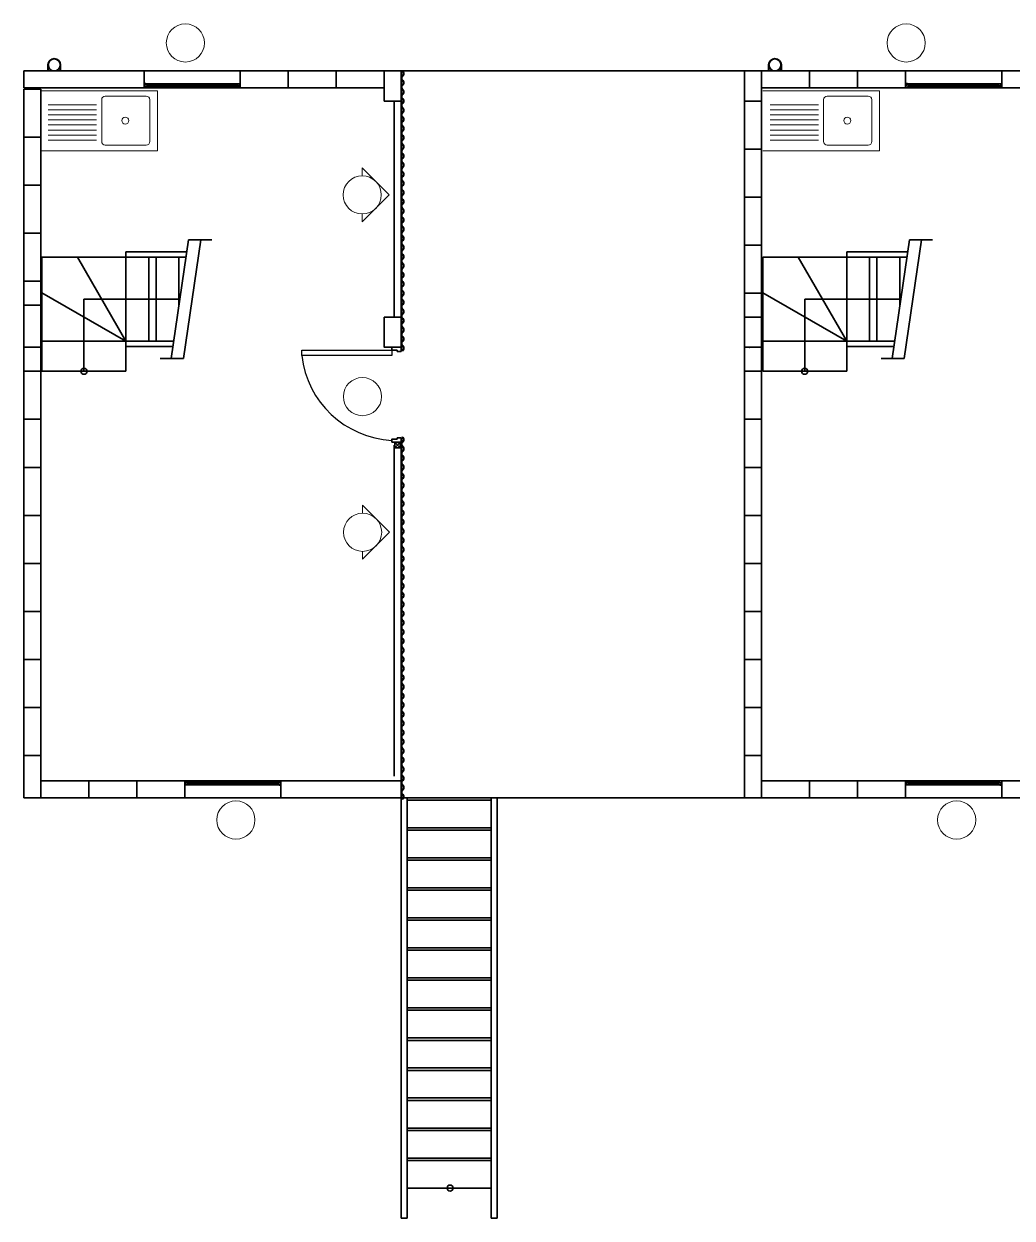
# Model space of a CAD drawing. Header units: metres. Extents: x -74.1 to 15, y -108.3 to -10.
# Drawn here: x -33.41 to -25.19, y -70.65 to -60.71 of the extents above; entities that cross this region are included whole.
import ezdxf

# ---------------------------------------------------------------- set-up
doc = ezdxf.new("R2010")
doc.units = ezdxf.units.M
doc.header["$LTSCALE"] = 5
doc.header["$MEASUREMENT"] = 0
for name, color, linetype, lineweight in [('A-ANNO-SYMB', 3, 'Continuous', 18), ('A-DOOR-FULL', 4, 'Continuous', 25), ('A-FLOR-LEVL', 7, 'Continuous', 35), ('A-FURN', 8, 'Continuous', 18), ('A-GLAZ-FULL', 4, 'Continuous', 25), ('A-WALL-FULL', 7, 'Continuous', 35)]:
    doc.layers.add(name, color=color, linetype=linetype, lineweight=lineweight)

msp = doc.modelspace()

# ---------------------------------------------------------------- linework, layer by layer
at = {"layer": 'A-ANNO-SYMB'}
for p, q in [((-30.5982, -61.9074), (-30.5982, -61.9732)), ((-30.5982, -61.9074), (-30.3735, -62.1321)), ((-30.5982, -62.3567), (-30.3735, -62.1321)), ((-30.5982, -62.2909), (-30.5982, -62.3567)), ((-30.5947, -64.7165), (-30.5947, -64.7823)), ((-30.5947, -64.7165), (-30.37, -64.9411)), ((-30.5947, -65.1658), (-30.37, -64.9411)), ((-30.5947, -65.1), (-30.5947, -65.1658))]:
    msp.add_line(p, q, dxfattribs=at)
for centre in [(-32.07, -60.8676), (-26.07, -60.8676), (-30.5982, -62.1321), (-30.5962, -63.8119), (-30.5947, -64.9411), (-31.6496, -67.3365), (-25.6496, -67.3365)]:
    msp.add_circle(centre, 0.1589, dxfattribs=at)
at = {"layer": 'A-DOOR-FULL'}
msp.add_lwpolyline([(-31.1016, -63.4259), (-30.3516, -63.4259), (-30.3516, -63.4709), (-31.1016, -63.4709)], close=True, dxfattribs=at)
msp.add_arc((-30.3085, -63.3786), 0.7984, 186.63627, 266.90667, dxfattribs=at)
at = {"layer": 'A-FLOR-LEVL'}
for p, q in [((-33.2646, -62.6959), (-33.2646, -62.6509)), ((-32.9687, -62.6509), (-33.2646, -62.6509)), ((-33.2646, -62.9468), (-33.2646, -62.6509)), ((-32.5646, -62.6509), (-32.9687, -62.6509)), ((-32.5646, -63.3509), (-32.9687, -62.6509)), ((-32.5646, -63.3509), (-32.5646, -62.6509)), ((-32.3746, -63.3509), (-32.3746, -62.6509)), ((-32.3138, -63.3509), (-32.3138, -62.6509)), ((-32.1238, -63.0584), (-32.1238, -62.6509)), ((-27.2646, -62.6959), (-27.2646, -62.6509)), ((-26.9687, -62.6509), (-27.2646, -62.6509)), ((-27.2646, -62.9468), (-27.2646, -62.6509)), ((-26.5646, -62.6509), (-26.9687, -62.6509)), ((-26.5646, -63.3509), (-26.9687, -62.6509)), ((-26.5646, -63.3509), (-26.5646, -62.6509)), ((-26.3746, -63.3509), (-26.3746, -62.6509)), ((-26.3138, -63.3509), (-26.3138, -62.6509)), ((-26.1238, -63.0584), (-26.1238, -62.6509)), ((-32.5646, -63.3509), (-33.2646, -62.9468)), ((-33.2646, -63.3509), (-33.2646, -62.9468)), ((-32.9146, -63.0009), (-32.1154, -63.0009)), ((-32.9146, -63.0009), (-32.9146, -63.6009)), ((-26.5646, -63.3509), (-27.2646, -62.9468)), ((-27.2646, -63.3509), (-27.2646, -62.9468)), ((-26.9146, -63.0009), (-26.1154, -63.0009)), ((-26.9146, -63.0009), (-26.9146, -63.6009)), ((-32.5646, -63.3509), (-33.2646, -63.3509)), ((-26.5646, -63.3509), (-27.2646, -63.3509)), ((-30.2746, -70.6509), (-30.2746, -67.1509)), ((-29.4646, -67.1509), (-30.2646, -67.1509)), ((-29.4146, -67.1509), (-30.2646, -67.1509)), ((-30.2246, -70.6509), (-30.2246, -67.1509)), ((-30.2246, -67.1709), (-29.5246, -67.1709)), ((-29.5246, -70.6509), (-29.5246, -67.1509)), ((-29.4746, -70.6509), (-29.4746, -67.1509)), ((-29.5246, -67.4009), (-30.2246, -67.4009)), ((-29.5246, -67.4209), (-30.2246, -67.4209)), ((-29.5246, -67.6509), (-30.2246, -67.6509)), ((-29.5246, -67.6709), (-30.2246, -67.6709)), ((-29.5246, -67.9009), (-30.2246, -67.9009)), ((-29.5246, -67.9209), (-30.2246, -67.9209)), ((-29.5246, -68.1509), (-30.2246, -68.1509)), ((-29.5246, -68.1709), (-30.2246, -68.1709)), ((-29.5246, -68.4009), (-30.2246, -68.4009)), ((-29.5246, -68.4209), (-30.2246, -68.4209)), ((-29.5246, -68.6509), (-30.2246, -68.6509)), ((-29.5246, -68.6709), (-30.2246, -68.6709)), ((-29.5246, -68.9009), (-30.2246, -68.9009)), ((-29.5246, -68.9209), (-30.2246, -68.9209)), ((-29.5246, -69.1509), (-30.2246, -69.1509)), ((-29.5246, -69.1709), (-30.2246, -69.1709)), ((-29.5246, -69.4009), (-30.2246, -69.4009)), ((-29.5246, -69.4209), (-30.2246, -69.4209)), ((-29.5246, -69.6509), (-30.2246, -69.6509)), ((-29.5246, -69.6709), (-30.2246, -69.6709)), ((-29.5246, -69.9009), (-30.2246, -69.9009)), ((-29.5246, -69.9209), (-30.2246, -69.9209)), ((-29.5246, -69.9209), (-30.2246, -69.9209)), ((-29.5246, -70.1509), (-30.2246, -70.1509)), ((-29.5246, -70.1709), (-30.2246, -70.1709)), ((-29.5246, -70.4009), (-30.2246, -70.4009)), ((-30.2246, -70.6509), (-30.2746, -70.6509)), ((-29.4746, -70.6509), (-29.5246, -70.6509))]:
    msp.add_line(p, q, dxfattribs=at)
for centre in [(-32.9146, -63.6009), (-26.9146, -63.6009), (-29.8665, -70.4009)]:
    msp.add_circle(centre, 0.025, dxfattribs=at)
at = {"layer": 'A-FURN'}
for p, q in [((-32.3028, -61.267), (-33.2746, -61.267)), ((-32.7669, -61.3397), (-32.7669, -61.6888)), ((-32.3028, -61.767), (-32.3028, -61.267)), ((-26.2928, -61.267), (-27.2646, -61.267)), ((-26.7569, -61.3397), (-26.7569, -61.6888)), ((-26.2928, -61.767), (-26.2928, -61.267)), ((-32.8088, -61.3828), (-33.2123, -61.3828)), ((-32.8088, -61.4246), (-33.2123, -61.4246)), ((-26.7988, -61.3828), (-27.2023, -61.3828)), ((-26.7988, -61.4246), (-27.2023, -61.4246)), ((-32.8088, -61.4665), (-33.2123, -61.4665)), ((-32.8088, -61.5084), (-33.2123, -61.5084)), ((-26.7988, -61.4665), (-27.2023, -61.4665)), ((-26.7988, -61.5084), (-27.2023, -61.5084)), ((-32.8088, -61.5503), (-33.2123, -61.5503)), ((-32.8088, -61.5922), (-33.2123, -61.5922)), ((-32.8088, -61.6341), (-33.2123, -61.6341)), ((-26.7988, -61.5503), (-27.2023, -61.5503)), ((-26.7988, -61.5922), (-27.2023, -61.5922)), ((-26.7988, -61.6341), (-27.2023, -61.6341)), ((-32.8088, -61.676), (-33.2123, -61.676)), ((-26.7988, -61.676), (-27.2023, -61.676))]:
    msp.add_line(p, q, dxfattribs=at)
for points in [[(-32.396, -61.3106), (-32.7378, -61.3106)], [(-32.3669, -61.3397), (-32.3669, -61.6888)], [(-26.386, -61.3106), (-26.7278, -61.3106)], [(-26.3569, -61.3397), (-26.3569, -61.6888)], [(-32.396, -61.7179), (-32.7378, -61.7179)], [(-26.386, -61.7179), (-26.7278, -61.7179)], [(-32.3028, -61.767), (-33.2746, -61.767)], [(-26.2928, -61.767), (-27.2646, -61.767)]]:
    msp.add_lwpolyline(points, dxfattribs=at)
for centre in [(-32.5705, -61.5142), (-26.5605, -61.5142)]:
    msp.add_circle(centre, 0.0291, dxfattribs=at)
for centre, start, end in [((-32.7378, -61.3397), 90, 180), ((-32.396, -61.3397), 360, 90), ((-26.7278, -61.3397), 90, 180), ((-26.386, -61.3397), 360, 90), ((-32.7378, -61.6888), 180, 270), ((-32.396, -61.6888), 270, 360), ((-26.7278, -61.6888), 180, 270), ((-26.386, -61.6888), 270, 360)]:
    msp.add_arc(centre, 0.0291, start, end, dxfattribs=at)
at = {"layer": 'A-GLAZ-FULL'}
for p, q in [((-32.4151, -61.2047), (-31.6146, -61.2047)), ((-32.3985, -61.2047), (-32.4151, -61.2047)), ((-32.4151, -61.2309), (-31.6232, -61.2309)), ((-32.4126, -61.2284), (-32.4126, -61.2072)), ((-32.3985, -61.2284), (-32.4126, -61.2284)), ((-32.4085, -61.2111), (-32.3793, -61.2111)), ((-32.4085, -61.2244), (-32.4085, -61.2111)), ((-32.4085, -61.2244), (-32.3793, -61.2244)), ((-32.3985, -61.2072), (-32.3985, -61.2047)), ((-32.3985, -61.2309), (-32.3985, -61.2284)), ((-32.3893, -61.2203), (-32.3893, -61.2153)), ((-32.3893, -61.2153), (-31.6405, -61.2153)), ((-32.3893, -61.2203), (-31.6405, -61.2203)), ((-32.3793, -61.2153), (-32.3793, -61.2111)), ((-32.3793, -61.2244), (-32.3793, -61.2203)), ((-31.6505, -61.2153), (-31.6505, -61.2111)), ((-31.6213, -61.2111), (-31.6505, -61.2111)), ((-31.6505, -61.2244), (-31.6505, -61.2203)), ((-31.6213, -61.2244), (-31.6505, -61.2244)), ((-31.6405, -61.2153), (-31.6405, -61.2203)), ((-31.6232, -61.2072), (-31.6232, -61.2047)), ((-31.6232, -61.2309), (-31.6232, -61.2284)), ((-31.6232, -61.2284), (-31.6171, -61.2284)), ((-31.6213, -61.2244), (-31.6213, -61.2111)), ((-31.6171, -61.2072), (-31.6171, -61.2284)), ((-31.6146, -61.2047), (-31.6146, -61.2309)), ((-26.0585, -61.2047), (-26.0751, -61.2047)), ((-26.0726, -61.2284), (-26.0726, -61.2072)), ((-26.0585, -61.2284), (-26.0726, -61.2284)), ((-26.0685, -61.2244), (-26.0685, -61.2111)), ((-26.0685, -61.2111), (-26.0393, -61.2111)), ((-26.0685, -61.2244), (-26.0393, -61.2244)), ((-26.0601, -61.2047), (-25.2746, -61.2047)), ((-26.0601, -61.2309), (-25.2832, -61.2309)), ((-26.0585, -61.2072), (-26.0585, -61.2047)), ((-26.0585, -61.2309), (-26.0585, -61.2284)), ((-26.0493, -61.2153), (-25.3005, -61.2153)), ((-26.0493, -61.2203), (-26.0493, -61.2153)), ((-26.0493, -61.2203), (-25.3005, -61.2203)), ((-26.0393, -61.2153), (-26.0393, -61.2111)), ((-26.0393, -61.2244), (-26.0393, -61.2203)), ((-25.2813, -61.2111), (-25.3105, -61.2111)), ((-25.3105, -61.2153), (-25.3105, -61.2111)), ((-25.3105, -61.2244), (-25.3105, -61.2203)), ((-25.2813, -61.2244), (-25.3105, -61.2244)), ((-25.3005, -61.2153), (-25.3005, -61.2203)), ((-25.2832, -61.2072), (-25.2832, -61.2047)), ((-25.2832, -61.2284), (-25.2771, -61.2284)), ((-25.2832, -61.2309), (-25.2832, -61.2284)), ((-25.2813, -61.2244), (-25.2813, -61.2111)), ((-25.2771, -61.2072), (-25.2771, -61.2284)), ((-25.2746, -61.2047), (-25.2746, -61.2309)), ((-31.273, -67.0209), (-32.0746, -67.0209)), ((-32.0746, -67.0472), (-32.0746, -67.0209)), ((-31.273, -67.0472), (-32.0746, -67.0472)), ((-32.0721, -67.0447), (-32.0721, -67.0234)), ((-32.0659, -67.0234), (-32.0721, -67.0234)), ((-32.0679, -67.0274), (-32.0387, -67.0274)), ((-32.0679, -67.0274), (-32.0679, -67.0407)), ((-32.0679, -67.0407), (-32.0387, -67.0407)), ((-32.0659, -67.0209), (-32.0659, -67.0234)), ((-32.0659, -67.0447), (-32.0659, -67.0472)), ((-31.2989, -67.0315), (-32.0487, -67.0315)), ((-32.0487, -67.0365), (-32.0487, -67.0315)), ((-31.2989, -67.0365), (-32.0487, -67.0365)), ((-32.0387, -67.0274), (-32.0387, -67.0315)), ((-32.0387, -67.0365), (-32.0387, -67.0407)), ((-31.2797, -67.0274), (-31.3089, -67.0274)), ((-31.3089, -67.0274), (-31.3089, -67.0315)), ((-31.3089, -67.0365), (-31.3089, -67.0407)), ((-31.2797, -67.0407), (-31.3089, -67.0407)), ((-31.2989, -67.0315), (-31.2989, -67.0365)), ((-31.2897, -67.0209), (-31.2897, -67.0234)), ((-31.2897, -67.0234), (-31.2755, -67.0234)), ((-31.2897, -67.0447), (-31.2897, -67.0472)), ((-31.2897, -67.0472), (-31.273, -67.0472)), ((-31.2797, -67.0274), (-31.2797, -67.0407)), ((-31.2755, -67.0234), (-31.2755, -67.0447)), ((-26.0746, -67.0472), (-26.0746, -67.0209)), ((-25.289, -67.0472), (-26.0746, -67.0472)), ((-26.0659, -67.0234), (-26.0721, -67.0234)), ((-26.0721, -67.0447), (-26.0721, -67.0234)), ((-26.0679, -67.0274), (-26.0679, -67.0407)), ((-26.0679, -67.0274), (-26.0387, -67.0274)), ((-26.0679, -67.0407), (-26.0387, -67.0407)), ((-26.0659, -67.0209), (-26.0659, -67.0234)), ((-25.289, -67.0209), (-26.0659, -67.0209)), ((-26.0659, -67.0447), (-26.0659, -67.0472)), ((-26.0487, -67.0365), (-26.0487, -67.0315)), ((-25.3004, -67.0315), (-26.0487, -67.0315)), ((-25.3004, -67.0365), (-26.0487, -67.0365)), ((-26.0387, -67.0274), (-26.0387, -67.0315)), ((-26.0387, -67.0365), (-26.0387, -67.0407)), ((-25.3104, -67.0274), (-25.3104, -67.0315)), ((-25.2812, -67.0274), (-25.3104, -67.0274)), ((-25.3104, -67.0365), (-25.3104, -67.0407)), ((-25.2812, -67.0407), (-25.3104, -67.0407)), ((-25.3004, -67.0315), (-25.3004, -67.0365)), ((-25.2912, -67.0209), (-25.2912, -67.0234)), ((-25.2912, -67.0234), (-25.2771, -67.0234)), ((-25.2912, -67.0447), (-25.2912, -67.0472)), ((-25.2912, -67.0472), (-25.2746, -67.0472)), ((-25.2812, -67.0274), (-25.2812, -67.0407)), ((-25.2771, -67.0234), (-25.2771, -67.0447))]:
    msp.add_line(p, q, dxfattribs=at)
at = {"layer": 'A-WALL-FULL'}
for p, q in [((-33.2152, -61.0509), (-33.2152, -61.1009)), ((-33.2122, -61.0509), (-33.2122, -61.1009)), ((-33.1122, -61.0509), (-33.1122, -61.1009)), ((-33.1092, -61.0509), (-33.1092, -61.1009)), ((-31.6146, -61.1009), (-32.4146, -61.1009)), ((-31.2146, -61.1009), (-31.6146, -61.1009)), ((-31.6146, -61.1009), (-31.6146, -61.2409)), ((-31.2146, -61.2409), (-31.2146, -61.1009)), ((-30.8146, -61.1009), (-31.2146, -61.1009)), ((-31.2146, -61.1009), (-31.2146, -61.2409)), ((-30.4146, -61.1009), (-30.8146, -61.1009)), ((-30.8146, -61.1009), (-30.8146, -61.2409)), ((-30.8146, -61.2409), (-30.8146, -61.1009)), ((-30.4146, -61.2409), (-30.4146, -61.1009)), ((-27.4146, -61.1009), (-30.2746, -61.1009)), ((-30.2655, -61.1035), (-30.2623, -61.0996)), ((-26.8746, -61.1009), (-27.2746, -61.1009)), ((-27.2746, -61.1009), (-27.2746, -61.2409)), ((-27.2152, -61.0509), (-27.2152, -61.1009)), ((-27.2122, -61.0509), (-27.2122, -61.1009)), ((-27.1122, -61.0509), (-27.1122, -61.1009)), ((-27.1092, -61.0509), (-27.1092, -61.1009)), ((-26.8746, -61.2409), (-26.8746, -61.1009)), ((-26.4746, -61.1009), (-26.8746, -61.1009)), ((-26.8746, -61.1009), (-26.8746, -61.2409)), ((-26.0746, -61.1009), (-26.4746, -61.1009)), ((-26.4746, -61.1009), (-26.4746, -61.2409)), ((-26.4746, -61.2409), (-26.4746, -61.1009)), ((-25.2746, -61.1009), (-26.0746, -61.1009)), ((-26.0746, -61.2409), (-26.0746, -61.1009)), ((-32.4146, -61.2409), (-31.6146, -61.2409)), ((-31.6146, -61.2409), (-31.2146, -61.2409)), ((-31.2146, -61.2409), (-30.8146, -61.2409)), ((-30.8146, -61.2409), (-30.4146, -61.2409)), ((-27.2746, -61.2409), (-26.8746, -61.2409)), ((-26.8746, -61.2409), (-26.4746, -61.2409)), ((-26.4746, -61.2409), (-26.0746, -61.2409)), ((-26.0746, -61.2409), (-25.2746, -61.2409)), ((-33.4146, -61.2509), (-33.2746, -61.2509)), ((-33.4146, -61.6509), (-33.4146, -61.2509)), ((-33.4146, -61.2509), (-33.2746, -61.2509)), ((-33.4146, -61.6509), (-33.4146, -61.2509)), ((-33.2746, -61.2509), (-33.2746, -61.6509)), ((-33.2746, -61.2509), (-33.2746, -61.6509)), ((-30.3335, -63.1509), (-30.3335, -61.3509)), ((-30.2745, -63.1509), (-30.2745, -61.3509)), ((-27.4146, -61.3509), (-27.2746, -61.3509)), ((-27.4146, -61.7509), (-27.4146, -61.3509)), ((-27.2746, -61.3509), (-27.2746, -61.7509)), ((-33.4146, -61.6509), (-33.2746, -61.6509)), ((-33.4146, -62.0509), (-33.4146, -61.6509)), ((-33.2746, -61.6509), (-33.4146, -61.6509)), ((-33.4146, -61.6509), (-33.2746, -61.6509)), ((-33.4146, -62.0509), (-33.4146, -61.6509)), ((-33.2746, -61.6509), (-33.4146, -61.6509)), ((-33.2746, -61.6509), (-33.2746, -62.0509)), ((-33.2746, -61.6509), (-33.2746, -62.0509)), ((-30.2655, -61.7893), (-30.2623, -61.7854)), ((-27.4146, -61.7509), (-27.2746, -61.7509)), ((-27.4146, -62.1509), (-27.4146, -61.7509)), ((-27.2746, -61.7509), (-27.4146, -61.7509)), ((-27.2746, -61.7509), (-27.2746, -62.1509)), ((-33.4146, -62.0509), (-33.2746, -62.0509)), ((-33.4146, -62.4509), (-33.4146, -62.0509)), ((-33.2746, -62.0509), (-33.4146, -62.0509)), ((-33.4146, -62.0509), (-33.2746, -62.0509)), ((-33.4146, -62.4509), (-33.4146, -62.0509)), ((-33.2746, -62.0509), (-33.4146, -62.0509)), ((-33.2746, -62.0509), (-33.2746, -62.4509)), ((-33.2746, -62.0509), (-33.2746, -62.4509)), ((-30.2655, -62.2084), (-30.2623, -62.2122)), ((-27.4146, -62.1509), (-27.2746, -62.1509)), ((-27.4146, -62.5509), (-27.4146, -62.1509)), ((-27.2746, -62.1509), (-27.4146, -62.1509)), ((-27.2746, -62.1509), (-27.2746, -62.5509)), ((-30.2655, -62.3225), (-30.2623, -62.3187)), ((-33.4146, -62.4509), (-33.2746, -62.4509)), ((-33.4146, -62.8509), (-33.4146, -62.4509)), ((-33.2746, -62.4509), (-33.4146, -62.4509)), ((-33.4146, -62.4509), (-33.2746, -62.4509)), ((-33.4146, -62.8509), (-33.4146, -62.4509)), ((-33.2746, -62.4509), (-33.4146, -62.4509)), ((-33.2746, -62.4509), (-33.2746, -62.8509)), ((-33.2746, -62.4509), (-33.2746, -62.8509)), ((-32.0574, -62.6059), (-32.5646, -62.6059)), ((-32.5646, -62.6509), (-32.5646, -62.6059)), ((-27.2746, -62.5509), (-27.4146, -62.5509)), ((-27.4146, -62.5509), (-27.2746, -62.5509)), ((-27.4146, -62.9509), (-27.4146, -62.5509)), ((-27.2746, -62.5509), (-27.2746, -62.9509)), ((-26.0574, -62.6059), (-26.5646, -62.6059)), ((-26.5646, -62.6509), (-26.5646, -62.6059)), ((-32.064, -62.6509), (-32.5646, -62.6509)), ((-26.064, -62.6509), (-26.5646, -62.6509)), ((-33.2746, -62.8509), (-33.4146, -62.8509)), ((-33.4146, -62.8509), (-33.2746, -62.8509)), ((-33.4146, -63.0509), (-33.4146, -62.8509)), ((-33.2746, -62.8509), (-33.4146, -62.8509)), ((-33.2746, -62.8509), (-33.2746, -63.0509)), ((-30.2655, -62.8942), (-30.2623, -62.898)), ((-27.2746, -62.9509), (-27.4146, -62.9509)), ((-27.4146, -62.9509), (-27.2746, -62.9509)), ((-27.4146, -63.1509), (-27.4146, -62.9509)), ((-27.2746, -62.9509), (-27.2746, -63.1509)), ((-33.2746, -63.0509), (-33.4146, -63.0509)), ((-27.2746, -63.1509), (-27.4146, -63.1509)), ((-33.4146, -63.4009), (-33.2746, -63.4009)), ((-33.4146, -63.6009), (-33.4146, -63.4009)), ((-33.2746, -63.4009), (-33.2746, -63.6009)), ((-33.2646, -63.3509), (-33.2646, -63.6009)), ((-32.5646, -63.3509), (-32.1667, -63.3509)), ((-32.5646, -63.3509), (-32.5646, -63.3959)), ((-32.5646, -63.3509), (-32.5646, -63.3959)), ((-32.1733, -63.3959), (-32.5646, -63.3959)), ((-32.5646, -63.3959), (-32.5646, -63.6009)), ((-30.2655, -63.4274), (-30.2623, -63.4313)), ((-27.2746, -63.4009), (-27.4146, -63.4009)), ((-27.2746, -63.4009), (-27.4146, -63.4009)), ((-27.4146, -63.4009), (-27.2746, -63.4009)), ((-27.4146, -63.6009), (-27.4146, -63.4009)), ((-27.2746, -63.4009), (-27.2746, -63.6009)), ((-27.2646, -63.3509), (-27.2646, -63.6009)), ((-26.5646, -63.3509), (-26.1667, -63.3509)), ((-26.5646, -63.3509), (-26.5646, -63.3959)), ((-26.5646, -63.3509), (-26.5646, -63.3959)), ((-26.1733, -63.3959), (-26.5646, -63.3959)), ((-26.5646, -63.3959), (-26.5646, -63.6009)), ((-33.4146, -63.6009), (-33.2746, -63.6009)), ((-33.4146, -64.0009), (-33.4146, -63.6009)), ((-33.2746, -63.6009), (-33.4146, -63.6009)), ((-33.2746, -63.6009), (-33.2746, -64.0009)), ((-32.5646, -63.6009), (-33.2646, -63.6009)), ((-27.2746, -63.6009), (-27.4146, -63.6009)), ((-27.4146, -63.6009), (-27.2746, -63.6009)), ((-27.4146, -64.0009), (-27.4146, -63.6009)), ((-27.2746, -63.6009), (-27.2746, -64.0009)), ((-26.5646, -63.6009), (-27.2646, -63.6009)), ((-33.2746, -64.0009), (-33.4146, -64.0009)), ((-33.4146, -64.0009), (-33.2746, -64.0009)), ((-33.4146, -64.4009), (-33.4146, -64.0009)), ((-33.2746, -64.0009), (-33.2746, -64.4009)), ((-27.2746, -64.0009), (-27.4146, -64.0009)), ((-27.4146, -64.0009), (-27.2746, -64.0009)), ((-27.4146, -64.4009), (-27.4146, -64.0009)), ((-27.2746, -64.0009), (-27.2746, -64.4009)), ((-30.333, -64.2149), (-30.3326, -66.9717)), ((-30.3267, -64.194), (-30.2817, -64.2379)), ((-30.3267, -64.239), (-30.2817, -64.194)), ((-30.2746, -67.0109), (-30.2751, -64.2149)), ((-30.2655, -64.1513), (-30.2623, -64.1475)), ((-33.2746, -64.4009), (-33.4146, -64.4009)), ((-33.4146, -64.4009), (-33.2746, -64.4009)), ((-33.4146, -64.8009), (-33.4146, -64.4009)), ((-33.2746, -64.4009), (-33.2746, -64.8009)), ((-27.4146, -64.4009), (-27.2746, -64.4009)), ((-27.4146, -64.8009), (-27.4146, -64.4009)), ((-27.2746, -64.4009), (-27.4146, -64.4009)), ((-27.2746, -64.4009), (-27.2746, -64.8009)), ((-33.2746, -64.8009), (-33.4146, -64.8009)), ((-33.4146, -64.8009), (-33.2746, -64.8009)), ((-33.4146, -65.2009), (-33.4146, -64.8009)), ((-33.2746, -64.8009), (-33.2746, -65.2009)), ((-27.4146, -64.8009), (-27.2746, -64.8009)), ((-27.4146, -65.2009), (-27.4146, -64.8009)), ((-27.2746, -64.8009), (-27.4146, -64.8009)), ((-27.2746, -64.8009), (-27.2746, -65.2009)), ((-33.2746, -65.2009), (-33.4146, -65.2009)), ((-33.4146, -65.2009), (-33.2746, -65.2009)), ((-33.4146, -65.6009), (-33.4146, -65.2009)), ((-33.2746, -65.2009), (-33.2746, -65.6009)), ((-30.2655, -65.2181), (-30.2623, -65.2143)), ((-27.4146, -65.2009), (-27.2746, -65.2009)), ((-27.4146, -65.6009), (-27.4146, -65.2009)), ((-27.2746, -65.2009), (-27.4146, -65.2009)), ((-27.2746, -65.2009), (-27.2746, -65.6009)), ((-30.2655, -65.2562), (-30.2623, -65.2601)), ((-33.2746, -65.6009), (-33.4146, -65.6009)), ((-33.4146, -65.6009), (-33.2746, -65.6009)), ((-33.4146, -66.0009), (-33.4146, -65.6009)), ((-33.2746, -65.6009), (-33.2746, -66.0009)), ((-27.4146, -65.6009), (-27.2746, -65.6009)), ((-27.4146, -66.0009), (-27.4146, -65.6009)), ((-27.2746, -65.6009), (-27.4146, -65.6009)), ((-27.2746, -65.6009), (-27.2746, -66.0009)), ((-33.2746, -66.0009), (-33.4146, -66.0009)), ((-33.4146, -66.0009), (-33.2746, -66.0009)), ((-33.4146, -66.4009), (-33.4146, -66.0009)), ((-33.2746, -66.0009), (-33.2746, -66.4009)), ((-27.2746, -66.0009), (-27.4146, -66.0009)), ((-27.4146, -66.0009), (-27.2746, -66.0009)), ((-27.4146, -66.4009), (-27.4146, -66.0009)), ((-27.2746, -66.0009), (-27.2746, -66.4009)), ((-30.2655, -66.0563), (-30.2623, -66.0525)), ((-33.2746, -66.4009), (-33.4146, -66.4009)), ((-33.4146, -66.4009), (-33.2746, -66.4009)), ((-33.4146, -66.8009), (-33.4146, -66.4009)), ((-33.2746, -66.4009), (-33.2746, -66.8009)), ((-30.2655, -66.323), (-30.2623, -66.3269)), ((-27.4146, -66.4009), (-27.2746, -66.4009)), ((-27.4146, -66.8009), (-27.4146, -66.4009)), ((-27.2746, -66.4009), (-27.4146, -66.4009)), ((-27.2746, -66.4009), (-27.2746, -66.8009)), ((-33.2746, -66.8009), (-33.4146, -66.8009)), ((-27.2746, -66.8009), (-27.4146, -66.8009)), ((-32.8746, -67.0109), (-33.2746, -67.0109)), ((-33.2746, -67.0109), (-33.2746, -67.1509)), ((-32.8746, -67.1509), (-32.8746, -67.0109)), ((-32.4746, -67.0109), (-32.8746, -67.0109)), ((-32.8746, -67.0109), (-32.8746, -67.1509)), ((-32.0746, -67.0109), (-32.4746, -67.0109)), ((-32.4746, -67.0109), (-32.4746, -67.1509)), ((-32.4746, -67.1509), (-32.4746, -67.0109)), ((-32.0746, -67.0109), (-31.2746, -67.0109)), ((-32.0746, -67.1509), (-32.0746, -67.0109)), ((-26.8746, -67.0109), (-27.2746, -67.0109)), ((-27.2746, -67.0109), (-27.2746, -67.1509)), ((-26.8746, -67.1509), (-26.8746, -67.0109)), ((-26.4746, -67.0109), (-26.8746, -67.0109)), ((-26.8746, -67.0109), (-26.8746, -67.1509)), ((-26.0746, -67.0109), (-26.4746, -67.0109)), ((-26.4746, -67.0109), (-26.4746, -67.1509)), ((-26.4746, -67.1509), (-26.4746, -67.0109)), ((-26.0746, -67.0109), (-25.2746, -67.0109)), ((-26.0746, -67.1509), (-26.0746, -67.0109)), ((-33.2746, -67.1509), (-32.8746, -67.1509)), ((-32.8746, -67.1509), (-32.4746, -67.1509)), ((-32.4746, -67.1509), (-32.0746, -67.1509)), ((-31.2746, -67.1509), (-32.0746, -67.1509)), ((-30.2746, -67.1509), (-27.2646, -67.1509)), ((-30.2655, -67.1612), (-30.2623, -67.1651)), ((-27.2746, -67.1509), (-26.8746, -67.1509)), ((-26.8746, -67.1509), (-26.4746, -67.1509)), ((-26.4746, -67.1509), (-26.0746, -67.1509)), ((-25.2746, -67.1509), (-26.0746, -67.1509))]:
    msp.add_line(p, q, dxfattribs=at)
for points in [[(-33.4146, -61.1009), (-32.4146, -61.1009), (-32.4146, -61.2409), (-33.4146, -61.2409)], [(-30.4146, -61.1009), (-30.2746, -61.1009), (-30.2746, -61.3509), (-30.4146, -61.3509)], [(-27.4146, -61.1009), (-27.2746, -61.1009), (-27.2746, -61.3509), (-27.4146, -61.3509)], [(-25.2746, -61.1009), (-24.2746, -61.1009), (-24.2746, -61.2409), (-25.2746, -61.2409)], [(-33.4146, -63.0509), (-33.2746, -63.0509), (-33.2746, -63.4009), (-33.4146, -63.4009)], [(-30.4146, -63.1509), (-30.2746, -63.1509), (-30.2746, -63.4009), (-30.4146, -63.4009)], [(-27.4146, -63.1509), (-27.2746, -63.1509), (-27.2746, -63.4009), (-27.4146, -63.4009)], [(-30.2817, -64.194), (-30.3267, -64.194), (-30.3267, -64.239), (-30.2817, -64.239)], [(-33.4146, -66.8009), (-33.2746, -66.8009), (-33.2746, -67.1509), (-33.4146, -67.1509)], [(-27.4146, -66.8009), (-27.2746, -66.8009), (-27.2746, -67.1509), (-27.4146, -67.1509)], [(-31.2746, -67.0109), (-30.2746, -67.0109), (-30.2746, -67.1509), (-31.2746, -67.1509)], [(-25.2746, -67.0109), (-24.2746, -67.0109), (-24.2746, -67.1509), (-25.2746, -67.1509)]]:
    msp.add_lwpolyline(points, close=True, dxfattribs=at)
at = {"layer": 'A-WALL-FULL', "const_width": 0.001}
for points in [[(-30.2809, -61.3895), (-30.2749, -61.3895), (-30.2749, -61.3515), (-30.2809, -61.3515), (-30.2829, -61.3534), (-30.3139, -61.3534), (-30.325, -61.3534), (-30.3269, -61.3515), (-30.3329, -61.3515), (-30.3329, -61.3895), (-30.3269, -61.3895)], [(-30.2811, -63.1124), (-30.2751, -63.1124), (-30.2751, -63.1504), (-30.2811, -63.1504), (-30.283, -63.1484), (-30.3141, -63.1484), (-30.3251, -63.1484), (-30.3271, -63.1504), (-30.3331, -63.1504), (-30.3331, -63.1124), (-30.3271, -63.1124)], [(-30.2811, -64.2289), (-30.2751, -64.2289), (-30.2751, -64.1909), (-30.2811, -64.1909), (-30.283, -64.1929), (-30.3141, -64.1929), (-30.3251, -64.1929), (-30.3271, -64.1909), (-30.3331, -64.1909), (-30.3331, -64.2289), (-30.3271, -64.2289)], [(-30.2808, -65.6123), (-30.2748, -65.6123), (-30.2748, -65.5743), (-30.2808, -65.5743), (-30.2827, -65.5763), (-30.3138, -65.5763), (-30.3248, -65.5763), (-30.3268, -65.5743), (-30.3328, -65.5743), (-30.3328, -65.6123), (-30.3268, -65.6123)], [(-30.2811, -66.9717), (-30.2751, -66.9717), (-30.2751, -67.0097), (-30.2811, -67.0097), (-30.283, -67.0078), (-30.3141, -67.0078), (-30.3251, -67.0078), (-30.3271, -67.0097), (-30.3331, -67.0097), (-30.3331, -66.9717), (-30.3271, -66.9717)]]:
    msp.add_lwpolyline(points, dxfattribs=at)
at = {"layer": 'A-WALL-FULL'}
for points in [[(-32.043, -62.5072), (-32.1878, -63.4946)], [(-31.9417, -62.5072), (-32.0865, -63.4946)], [(-32.043, -62.5072), (-31.8507, -62.5072)], [(-26.043, -62.5072), (-26.1878, -63.4946)], [(-25.9417, -62.5072), (-26.0865, -63.4946)], [(-26.043, -62.5072), (-25.8507, -62.5072)], [(-30.3066, -63.4009), (-30.3066, -63.4009), (-30.3516, -63.4009), (-30.3516, -63.4259), (-30.3066, -63.4259)], [(-30.3066, -63.4259), (-30.3066, -63.4359), (-30.2746, -63.4359), (-30.2746, -63.4009), (-30.3066, -63.4009)], [(-32.0865, -63.4946), (-32.2788, -63.4946)], [(-26.0865, -63.4946), (-26.2788, -63.4946)], [(-30.3066, -64.1909), (-30.3066, -64.1909), (-30.3516, -64.1909), (-30.3516, -64.1659), (-30.3066, -64.1659)], [(-30.3066, -64.1659), (-30.3066, -64.1559), (-30.2746, -64.1559), (-30.2746, -64.1909), (-30.3066, -64.1909)]]:
    msp.add_lwpolyline(points, dxfattribs=at)
for centre in [(-33.1622, -61.0509), (-27.1622, -61.0509)]:
    msp.add_circle(centre, 0.05, dxfattribs=at)
for centre, radius, start, end in [((-33.1622, -61.0509), 0.053, 0, 180), ((-27.1622, -61.0509), 0.053, 0, 180), ((-30.2498, -61.1606), 0.0247, 129.42406, 230.57594), ((-30.2811, -61.1225), 0.0247, 309.42406, 50.57594), ((-30.2811, -61.1225), 0.0297, 309.42406, 50.57594), ((-30.2498, -61.2368), 0.0247, 129.42406, 230.57594), ((-30.2498, -61.1606), 0.0197, 129.42406, 230.57594), ((-30.2498, -61.2368), 0.0197, 129.42406, 230.57594), ((-30.2811, -61.1987), 0.0247, 309.42406, 50.57594), ((-30.2811, -61.1987), 0.0297, 309.42406, 50.57594), ((-30.2498, -61.313), 0.0247, 129.42406, 230.57594), ((-30.2498, -61.313), 0.0197, 129.42406, 230.57594), ((-30.2811, -61.2749), 0.0247, 309.42406, 50.57594), ((-30.2811, -61.3511), 0.0247, 309.42406, 50.57594), ((-30.2811, -61.2749), 0.0297, 309.42406, 50.57594), ((-30.2811, -61.3511), 0.0297, 309.42406, 50.57594), ((-30.2498, -61.3892), 0.0247, 129.42406, 230.57594), ((-30.2498, -61.3892), 0.0197, 129.42406, 230.57594), ((-30.2811, -61.4273), 0.0247, 309.42406, 50.57594), ((-30.2811, -61.4273), 0.0297, 309.42406, 50.57594), ((-30.2498, -61.4654), 0.0247, 129.42406, 230.57594), ((-30.2498, -61.5416), 0.0247, 129.42406, 230.57594), ((-30.2498, -61.4654), 0.0197, 129.42406, 230.57594), ((-30.2498, -61.5416), 0.0197, 129.42406, 230.57594), ((-30.2811, -61.5035), 0.0247, 309.42406, 50.57594), ((-30.2811, -61.5035), 0.0297, 309.42406, 50.57594), ((-30.2498, -61.6178), 0.0247, 129.42406, 230.57594), ((-30.2498, -61.6178), 0.0197, 129.42406, 230.57594), ((-30.2811, -61.5797), 0.0247, 309.42406, 50.57594), ((-30.2811, -61.6559), 0.0247, 309.42406, 50.57594), ((-30.2811, -61.5797), 0.0297, 309.42406, 50.57594), ((-30.2811, -61.6559), 0.0297, 309.42406, 50.57594), ((-30.2498, -61.694), 0.0247, 129.42406, 230.57594), ((-30.2498, -61.694), 0.0197, 129.42406, 230.57594), ((-30.2811, -61.7321), 0.0247, 309.42406, 50.57594), ((-30.2811, -61.7321), 0.0297, 309.42406, 50.57594), ((-30.2498, -61.7702), 0.0247, 129.42406, 230.57594), ((-30.2498, -61.8464), 0.0247, 129.42406, 230.57594), ((-30.2498, -61.8464), 0.0247, 129.42406, 230.57594), ((-30.2498, -61.7702), 0.0197, 129.42406, 230.57594), ((-30.2498, -61.8464), 0.0197, 129.42406, 230.57594), ((-30.2498, -61.8464), 0.0197, 129.42406, 230.57594), ((-30.2811, -61.8083), 0.0247, 309.42406, 50.57594), ((-30.2811, -61.8083), 0.0247, 309.42406, 50.57594), ((-30.2811, -61.8083), 0.0297, 309.42406, 50.57594), ((-30.2811, -61.8083), 0.0297, 309.42406, 50.57594), ((-30.2498, -61.9226), 0.0247, 129.42406, 230.57594), ((-30.2498, -61.9226), 0.0247, 129.42406, 230.57594), ((-30.2498, -61.9226), 0.0197, 129.42406, 230.57594), ((-30.2498, -61.9226), 0.0197, 129.42406, 230.57594), ((-30.2811, -61.8845), 0.0247, 309.42406, 50.57594), ((-30.2811, -61.8845), 0.0247, 309.42406, 50.57594), ((-30.2811, -61.8845), 0.0297, 309.42406, 50.57594), ((-30.2811, -61.8845), 0.0297, 309.42406, 50.57594), ((-30.2811, -61.9607), 0.0297, 309.42406, 50.57594), ((-30.2811, -61.9607), 0.0297, 309.42406, 50.57594), ((-30.2498, -61.9988), 0.0247, 129.42406, 230.57594), ((-30.2498, -61.9988), 0.0247, 129.42406, 230.57594), ((-30.2498, -61.9988), 0.0197, 129.42406, 230.57594), ((-30.2498, -61.9988), 0.0197, 129.42406, 230.57594), ((-30.2811, -61.9607), 0.0247, 309.42406, 50.57594), ((-30.2811, -61.9607), 0.0247, 309.42406, 50.57594), ((-30.2811, -62.0369), 0.0247, 309.42406, 50.57594), ((-30.2811, -62.0369), 0.0247, 309.42406, 50.57594), ((-30.2811, -62.0369), 0.0297, 309.42406, 50.57594), ((-30.2811, -62.0369), 0.0297, 309.42406, 50.57594), ((-30.2498, -62.075), 0.0247, 129.42406, 230.57594), ((-30.2498, -62.075), 0.0247, 129.42406, 230.57594), ((-30.2498, -62.1512), 0.0247, 129.42406, 230.57594), ((-30.2498, -62.1512), 0.0247, 129.42406, 230.57594), ((-30.2498, -62.075), 0.0197, 129.42406, 230.57594), ((-30.2498, -62.075), 0.0197, 129.42406, 230.57594), ((-30.2498, -62.1512), 0.0197, 129.42406, 230.57594), ((-30.2498, -62.1512), 0.0197, 129.42406, 230.57594), ((-30.2811, -62.1131), 0.0247, 309.42406, 50.57594), ((-30.2811, -62.1131), 0.0247, 309.42406, 50.57594), ((-30.2811, -62.1131), 0.0297, 309.42406, 50.57594), ((-30.2811, -62.1131), 0.0297, 309.42406, 50.57594), ((-30.2498, -62.2274), 0.0247, 129.42406, 230.57594), ((-30.2498, -62.2274), 0.0197, 129.42406, 230.57594), ((-30.2811, -62.1893), 0.0247, 309.42406, 50.57594), ((-30.2811, -62.1893), 0.0247, 309.42406, 50.57594), ((-30.2811, -62.1893), 0.0297, 309.42406, 50.57594), ((-30.2811, -62.1893), 0.0297, 309.42406, 50.57594), ((-30.2498, -62.3036), 0.0247, 129.42406, 230.57594), ((-30.2498, -62.3036), 0.0197, 129.42406, 230.57594), ((-30.2811, -62.2655), 0.0247, 309.42406, 50.57594), ((-30.2811, -62.3416), 0.0247, 309.42406, 50.57594), ((-30.2811, -62.3417), 0.0247, 309.42406, 50.57594), ((-30.2811, -62.2655), 0.0297, 309.42406, 50.57594), ((-30.2811, -62.3416), 0.0297, 309.42406, 50.57594), ((-30.2811, -62.3417), 0.0297, 309.42406, 50.57594), ((-30.2498, -62.3797), 0.0247, 129.42406, 230.57594), ((-30.2498, -62.3798), 0.0247, 129.42406, 230.57594), ((-30.2498, -62.3797), 0.0197, 129.42406, 230.57594), ((-30.2498, -62.3798), 0.0197, 129.42406, 230.57594), ((-30.2811, -62.4178), 0.0247, 309.42406, 50.57594), ((-30.2811, -62.4179), 0.0247, 309.42406, 50.57594), ((-30.2811, -62.4178), 0.0297, 309.42406, 50.57594), ((-30.2811, -62.4179), 0.0297, 309.42406, 50.57594), ((-30.2498, -62.4559), 0.0247, 129.42406, 230.57594), ((-30.2498, -62.456), 0.0247, 129.42406, 230.57594), ((-30.2498, -62.5321), 0.0247, 129.42406, 230.57594), ((-30.2498, -62.5322), 0.0247, 129.42406, 230.57594), ((-30.2498, -62.4559), 0.0197, 129.42406, 230.57594), ((-30.2498, -62.456), 0.0197, 129.42406, 230.57594), ((-30.2498, -62.5321), 0.0197, 129.42406, 230.57594), ((-30.2498, -62.5322), 0.0197, 129.42406, 230.57594), ((-30.2811, -62.494), 0.0247, 309.42406, 50.57594), ((-30.2811, -62.4941), 0.0247, 309.42406, 50.57594), ((-30.2811, -62.494), 0.0297, 309.42406, 50.57594), ((-30.2811, -62.4941), 0.0297, 309.42406, 50.57594), ((-30.2498, -62.6083), 0.0247, 129.42406, 230.57594), ((-30.2498, -62.6084), 0.0247, 129.42406, 230.57594), ((-30.2498, -62.6083), 0.0197, 129.42406, 230.57594), ((-30.2498, -62.6084), 0.0197, 129.42406, 230.57594), ((-30.2811, -62.5702), 0.0247, 309.42406, 50.57594), ((-30.2811, -62.5703), 0.0247, 309.42406, 50.57594), ((-30.2811, -62.6464), 0.0247, 309.42406, 50.57594), ((-30.2811, -62.6465), 0.0247, 309.42406, 50.57594), ((-30.2811, -62.5702), 0.0297, 309.42406, 50.57594), ((-30.2811, -62.5703), 0.0297, 309.42406, 50.57594), ((-30.2811, -62.6464), 0.0297, 309.42406, 50.57594), ((-30.2811, -62.6465), 0.0297, 309.42406, 50.57594), ((-30.2498, -62.6845), 0.0247, 129.42406, 230.57594), ((-30.2498, -62.6846), 0.0247, 129.42406, 230.57594), ((-30.2498, -62.6845), 0.0197, 129.42406, 230.57594), ((-30.2498, -62.6846), 0.0197, 129.42406, 230.57594), ((-30.2811, -62.7226), 0.0247, 309.42406, 50.57594), ((-30.2811, -62.7227), 0.0247, 309.42406, 50.57594), ((-30.2811, -62.7226), 0.0297, 309.42406, 50.57594), ((-30.2811, -62.7227), 0.0297, 309.42406, 50.57594), ((-30.2498, -62.7607), 0.0247, 129.42406, 230.57594), ((-30.2498, -62.7608), 0.0247, 129.42406, 230.57594), ((-30.2498, -62.8369), 0.0247, 129.42406, 230.57594), ((-30.2498, -62.837), 0.0247, 129.42406, 230.57594), ((-30.2498, -62.7607), 0.0197, 129.42406, 230.57594), ((-30.2498, -62.7608), 0.0197, 129.42406, 230.57594), ((-30.2498, -62.8369), 0.0197, 129.42406, 230.57594), ((-30.2498, -62.837), 0.0197, 129.42406, 230.57594), ((-30.2811, -62.7988), 0.0247, 309.42406, 50.57594), ((-30.2811, -62.7989), 0.0247, 309.42406, 50.57594), ((-30.2811, -62.7988), 0.0297, 309.42406, 50.57594), ((-30.2811, -62.7989), 0.0297, 309.42406, 50.57594), ((-30.2498, -62.9131), 0.0247, 129.42406, 230.57594), ((-30.2498, -62.9131), 0.0197, 129.42406, 230.57594), ((-30.2811, -62.875), 0.0247, 309.42406, 50.57594), ((-30.2811, -62.8751), 0.0247, 309.42406, 50.57594), ((-30.2811, -62.9512), 0.0247, 309.42406, 50.57594), ((-30.2811, -62.875), 0.0297, 309.42406, 50.57594), ((-30.2811, -62.8751), 0.0297, 309.42406, 50.57594), ((-30.2811, -62.9512), 0.0297, 309.42406, 50.57594), ((-30.2498, -62.9893), 0.0247, 129.42406, 230.57594), ((-30.2498, -62.9893), 0.0197, 129.42406, 230.57594), ((-30.2811, -63.0274), 0.0247, 309.42406, 50.57594), ((-30.2811, -63.0274), 0.0297, 309.42406, 50.57594), ((-30.2498, -63.0655), 0.0247, 129.42406, 230.57594), ((-30.2498, -63.1417), 0.0247, 129.42406, 230.57594), ((-30.2498, -63.0655), 0.0197, 129.42406, 230.57594), ((-30.2498, -63.1417), 0.0197, 129.42406, 230.57594), ((-30.2811, -63.1036), 0.0247, 309.42406, 50.57594), ((-30.2811, -63.1036), 0.0297, 309.42406, 50.57594), ((-30.2498, -63.2179), 0.0247, 129.42406, 230.57594), ((-30.2498, -63.2179), 0.0197, 129.42406, 230.57594), ((-30.2811, -63.1798), 0.0247, 309.42406, 50.57594), ((-30.2811, -63.1798), 0.0297, 309.42406, 50.57594), ((-30.2498, -63.2941), 0.0247, 129.42406, 230.57594), ((-30.2498, -63.2941), 0.0197, 129.42406, 230.57594), ((-30.2811, -63.256), 0.0247, 309.42406, 50.57594), ((-30.2811, -63.3322), 0.0247, 309.42406, 50.57594), ((-30.2811, -63.256), 0.0297, 309.42406, 50.57594), ((-30.2811, -63.3322), 0.0297, 309.42406, 50.57594), ((-30.2498, -63.3703), 0.0247, 129.42406, 230.57594), ((-30.2498, -63.3703), 0.0197, 129.42406, 230.57594), ((-30.2811, -63.4084), 0.0247, 309.42406, 50.57594), ((-30.2811, -63.4084), 0.0297, 309.42406, 50.57594), ((-30.2498, -64.2085), 0.0247, 129.42406, 230.57594), ((-30.2498, -64.2085), 0.0197, 129.42406, 230.57594), ((-30.2811, -64.1704), 0.0247, 309.42406, 50.57594), ((-30.2811, -64.1704), 0.0297, 309.42406, 50.57594), ((-30.2811, -64.2466), 0.0297, 309.42406, 50.57594), ((-30.2498, -64.2847), 0.0247, 129.42406, 230.57594), ((-30.2498, -64.2847), 0.0197, 129.42406, 230.57594), ((-30.2811, -64.2466), 0.0247, 309.42406, 50.57594), ((-30.2811, -64.3228), 0.0247, 309.42406, 50.57594), ((-30.2811, -64.3228), 0.0297, 309.42406, 50.57594), ((-30.2498, -64.3609), 0.0247, 129.42406, 230.57594), ((-30.2498, -64.4371), 0.0247, 129.42406, 230.57594), ((-30.2498, -64.3609), 0.0197, 129.42406, 230.57594), ((-30.2498, -64.4371), 0.0197, 129.42406, 230.57594), ((-30.2811, -64.399), 0.0247, 309.42406, 50.57594), ((-30.2811, -64.399), 0.0297, 309.42406, 50.57594), ((-30.2498, -64.5133), 0.0247, 129.42406, 230.57594), ((-30.2498, -64.5133), 0.0197, 129.42406, 230.57594), ((-30.2811, -64.4752), 0.0247, 309.42406, 50.57594), ((-30.2811, -64.4752), 0.0297, 309.42406, 50.57594), ((-30.2498, -64.5895), 0.0247, 129.42406, 230.57594), ((-30.2498, -64.5895), 0.0197, 129.42406, 230.57594), ((-30.2811, -64.5514), 0.0247, 309.42406, 50.57594), ((-30.2811, -64.6276), 0.0247, 309.42406, 50.57594), ((-30.2811, -64.5514), 0.0297, 309.42406, 50.57594), ((-30.2811, -64.6276), 0.0297, 309.42406, 50.57594), ((-30.2498, -64.6657), 0.0247, 129.42406, 230.57594), ((-30.2498, -64.7419), 0.0247, 129.42406, 230.57594), ((-30.2498, -64.6657), 0.0197, 129.42406, 230.57594), ((-30.2811, -64.7038), 0.0247, 309.42406, 50.57594), ((-30.2811, -64.7038), 0.0297, 309.42406, 50.57594), ((-30.2498, -64.8181), 0.0247, 129.42406, 230.57594), ((-30.2498, -64.7419), 0.0197, 129.42406, 230.57594), ((-30.2498, -64.8181), 0.0197, 129.42406, 230.57594), ((-30.2811, -64.78), 0.0247, 309.42406, 50.57594), ((-30.2811, -64.78), 0.0297, 309.42406, 50.57594), ((-30.2498, -64.8943), 0.0247, 129.42406, 230.57594), ((-30.2498, -64.8943), 0.0197, 129.42406, 230.57594), ((-30.2811, -64.8562), 0.0247, 309.42406, 50.57594), ((-30.2811, -64.9324), 0.0247, 309.42406, 50.57594), ((-30.2811, -64.8562), 0.0297, 309.42406, 50.57594), ((-30.2811, -64.9324), 0.0297, 309.42406, 50.57594), ((-30.2498, -64.9705), 0.0247, 129.42406, 230.57594), ((-30.2498, -64.9705), 0.0197, 129.42406, 230.57594), ((-30.2811, -65.0086), 0.0247, 309.42406, 50.57594), ((-30.2811, -65.0086), 0.0297, 309.42406, 50.57594), ((-30.2498, -65.0467), 0.0247, 129.42406, 230.57594), ((-30.2498, -65.1229), 0.0247, 129.42406, 230.57594), ((-30.2498, -65.0467), 0.0197, 129.42406, 230.57594), ((-30.2498, -65.1229), 0.0197, 129.42406, 230.57594), ((-30.2811, -65.0848), 0.0247, 309.42406, 50.57594), ((-30.2811, -65.0848), 0.0297, 309.42406, 50.57594), ((-30.2498, -65.1991), 0.0247, 129.42406, 230.57594), ((-30.2498, -65.1991), 0.0197, 129.42406, 230.57594), ((-30.2811, -65.161), 0.0247, 309.42406, 50.57594), ((-30.2811, -65.2372), 0.0247, 309.42406, 50.57594), ((-30.2811, -65.2372), 0.0247, 309.42406, 50.57594), ((-30.2811, -65.161), 0.0297, 309.42406, 50.57594), ((-30.2811, -65.2372), 0.0297, 309.42406, 50.57594), ((-30.2811, -65.2372), 0.0297, 309.42406, 50.57594), ((-30.2498, -65.2753), 0.0247, 129.42406, 230.57594), ((-30.2498, -65.2753), 0.0197, 129.42406, 230.57594), ((-30.2811, -65.3134), 0.0247, 309.42406, 50.57594), ((-30.2811, -65.3134), 0.0297, 309.42406, 50.57594), ((-30.2498, -65.3515), 0.0247, 129.42406, 230.57594), ((-30.2498, -65.4277), 0.0247, 129.42406, 230.57594), ((-30.2498, -65.3515), 0.0197, 129.42406, 230.57594), ((-30.2498, -65.4277), 0.0197, 129.42406, 230.57594), ((-30.2811, -65.3896), 0.0247, 309.42406, 50.57594), ((-30.2811, -65.3896), 0.0297, 309.42406, 50.57594), ((-30.2498, -65.5039), 0.0247, 129.42406, 230.57594), ((-30.2498, -65.5039), 0.0197, 129.42406, 230.57594), ((-30.2811, -65.4658), 0.0247, 309.42406, 50.57594), ((-30.2811, -65.4658), 0.0297, 309.42406, 50.57594), ((-30.2498, -65.5801), 0.0247, 129.42406, 230.57594), ((-30.2498, -65.5801), 0.0197, 129.42406, 230.57594), ((-30.2811, -65.542), 0.0247, 309.42406, 50.57594), ((-30.2811, -65.6182), 0.0247, 309.42406, 50.57594), ((-30.2811, -65.542), 0.0297, 309.42406, 50.57594), ((-30.2811, -65.6182), 0.0297, 309.42406, 50.57594), ((-30.2498, -65.6563), 0.0247, 129.42406, 230.57594), ((-30.2498, -65.7325), 0.0247, 129.42406, 230.57594), ((-30.2498, -65.6563), 0.0197, 129.42406, 230.57594), ((-30.2498, -65.7325), 0.0197, 129.42406, 230.57594), ((-30.2811, -65.6944), 0.0247, 309.42406, 50.57594), ((-30.2811, -65.6944), 0.0297, 309.42406, 50.57594), ((-30.2498, -65.8087), 0.0247, 129.42406, 230.57594), ((-30.2498, -65.8087), 0.0197, 129.42406, 230.57594), ((-30.2811, -65.7706), 0.0247, 309.42406, 50.57594), ((-30.2811, -65.7706), 0.0297, 309.42406, 50.57594), ((-30.2498, -65.8849), 0.0247, 129.42406, 230.57594), ((-30.2498, -65.8849), 0.0197, 129.42406, 230.57594), ((-30.2811, -65.8468), 0.0247, 309.42406, 50.57594), ((-30.2811, -65.923), 0.0247, 309.42406, 50.57594), ((-30.2811, -65.8468), 0.0297, 309.42406, 50.57594), ((-30.2811, -65.923), 0.0297, 309.42406, 50.57594), ((-30.2498, -65.9611), 0.0247, 129.42406, 230.57594), ((-30.2498, -65.9611), 0.0197, 129.42406, 230.57594), ((-30.2811, -65.9992), 0.0247, 309.42406, 50.57594), ((-30.2811, -65.9992), 0.0297, 309.42406, 50.57594), ((-30.2498, -66.0373), 0.0247, 129.42406, 230.57594), ((-30.2498, -66.1135), 0.0247, 129.42406, 230.57594), ((-30.2498, -66.1135), 0.0247, 129.42406, 230.57594), ((-30.2498, -66.0373), 0.0197, 129.42406, 230.57594), ((-30.2498, -66.1135), 0.0197, 129.42406, 230.57594), ((-30.2498, -66.1135), 0.0197, 129.42406, 230.57594), ((-30.2811, -66.0754), 0.0247, 309.42406, 50.57594), ((-30.2811, -66.0754), 0.0247, 309.42406, 50.57594), ((-30.2811, -66.0754), 0.0297, 309.42406, 50.57594), ((-30.2811, -66.0754), 0.0297, 309.42406, 50.57594), ((-30.2498, -66.1897), 0.0247, 129.42406, 230.57594), ((-30.2498, -66.1897), 0.0247, 129.42406, 230.57594), ((-30.2498, -66.1897), 0.0197, 129.42406, 230.57594), ((-30.2498, -66.1897), 0.0197, 129.42406, 230.57594), ((-30.2811, -66.1516), 0.0247, 309.42406, 50.57594), ((-30.2811, -66.1516), 0.0247, 309.42406, 50.57594), ((-30.2811, -66.2278), 0.0247, 309.42406, 50.57594), ((-30.2811, -66.2278), 0.0247, 309.42406, 50.57594), ((-30.2811, -66.1516), 0.0297, 309.42406, 50.57594), ((-30.2811, -66.1516), 0.0297, 309.42406, 50.57594), ((-30.2811, -66.2278), 0.0297, 309.42406, 50.57594), ((-30.2811, -66.2278), 0.0297, 309.42406, 50.57594), ((-30.2498, -66.2659), 0.0247, 129.42406, 230.57594), ((-30.2498, -66.2659), 0.0247, 129.42406, 230.57594), ((-30.2498, -66.2659), 0.0197, 129.42406, 230.57594), ((-30.2498, -66.2659), 0.0197, 129.42406, 230.57594), ((-30.2811, -66.304), 0.0247, 309.42406, 50.57594), ((-30.2811, -66.304), 0.0247, 309.42406, 50.57594), ((-30.2811, -66.304), 0.0297, 309.42406, 50.57594), ((-30.2811, -66.304), 0.0297, 309.42406, 50.57594), ((-30.2498, -66.3421), 0.0247, 129.42406, 230.57594), ((-30.2498, -66.4183), 0.0247, 129.42406, 230.57594), ((-30.2498, -66.3421), 0.0197, 129.42406, 230.57594), ((-30.2498, -66.4183), 0.0197, 129.42406, 230.57594), ((-30.2811, -66.3802), 0.0247, 309.42406, 50.57594), ((-30.2811, -66.3802), 0.0297, 309.42406, 50.57594), ((-30.2498, -66.4945), 0.0247, 129.42406, 230.57594), ((-30.2498, -66.4945), 0.0197, 129.42406, 230.57594), ((-30.2811, -66.4564), 0.0247, 309.42406, 50.57594), ((-30.2811, -66.4564), 0.0297, 309.42406, 50.57594), ((-30.2811, -66.5326), 0.0297, 309.42406, 50.57594), ((-30.2498, -66.5707), 0.0247, 129.42406, 230.57594), ((-30.2498, -66.5707), 0.0197, 129.42406, 230.57594), ((-30.2811, -66.5326), 0.0247, 309.42406, 50.57594), ((-30.2811, -66.6088), 0.0247, 309.42406, 50.57594), ((-30.2811, -66.6088), 0.0297, 309.42406, 50.57594), ((-30.2498, -66.6469), 0.0247, 129.42406, 230.57594), ((-30.2498, -66.7231), 0.0247, 129.42406, 230.57594), ((-30.2498, -66.6469), 0.0197, 129.42406, 230.57594), ((-30.2498, -66.7231), 0.0197, 129.42406, 230.57594), ((-30.2811, -66.685), 0.0247, 309.42406, 50.57594), ((-30.2811, -66.685), 0.0297, 309.42406, 50.57594), ((-30.2498, -66.7993), 0.0247, 129.42406, 230.57594), ((-30.2498, -66.7993), 0.0197, 129.42406, 230.57594), ((-30.2811, -66.7612), 0.0247, 309.42406, 50.57594), ((-30.2811, -66.7612), 0.0297, 309.42406, 50.57594), ((-30.2498, -66.8755), 0.0247, 129.42406, 230.57594), ((-30.2498, -66.8755), 0.0197, 129.42406, 230.57594), ((-30.2811, -66.8374), 0.0247, 309.42406, 50.57594), ((-30.2811, -66.9136), 0.0247, 309.42406, 50.57594), ((-30.2811, -66.8374), 0.0297, 309.42406, 50.57594), ((-30.2811, -66.9136), 0.0297, 309.42406, 50.57594), ((-30.2498, -66.9517), 0.0247, 129.42406, 230.57594), ((-30.2498, -67.0279), 0.0247, 129.42406, 230.57594), ((-30.2498, -66.9517), 0.0197, 129.42406, 230.57594), ((-30.2811, -66.9898), 0.0247, 309.42406, 50.57594), ((-30.2811, -66.9898), 0.0297, 309.42406, 50.57594), ((-30.2498, -67.1041), 0.0247, 129.42406, 230.57594), ((-30.2498, -67.0279), 0.0197, 129.42406, 230.57594), ((-30.2498, -67.1041), 0.0197, 129.42406, 230.57594), ((-30.2811, -67.066), 0.0247, 309.42406, 50.57594), ((-30.2811, -67.066), 0.0297, 309.42406, 50.57594), ((-30.2811, -67.1422), 0.0247, 309.42406, 50.57594), ((-30.2811, -67.1422), 0.0297, 309.42406, 50.57594)]:
    msp.add_arc(centre, radius, start, end, dxfattribs=at)
msp.add_point((-27.3766, -63.4009), dxfattribs=at)

doc.saveas('drawing.dxf')
